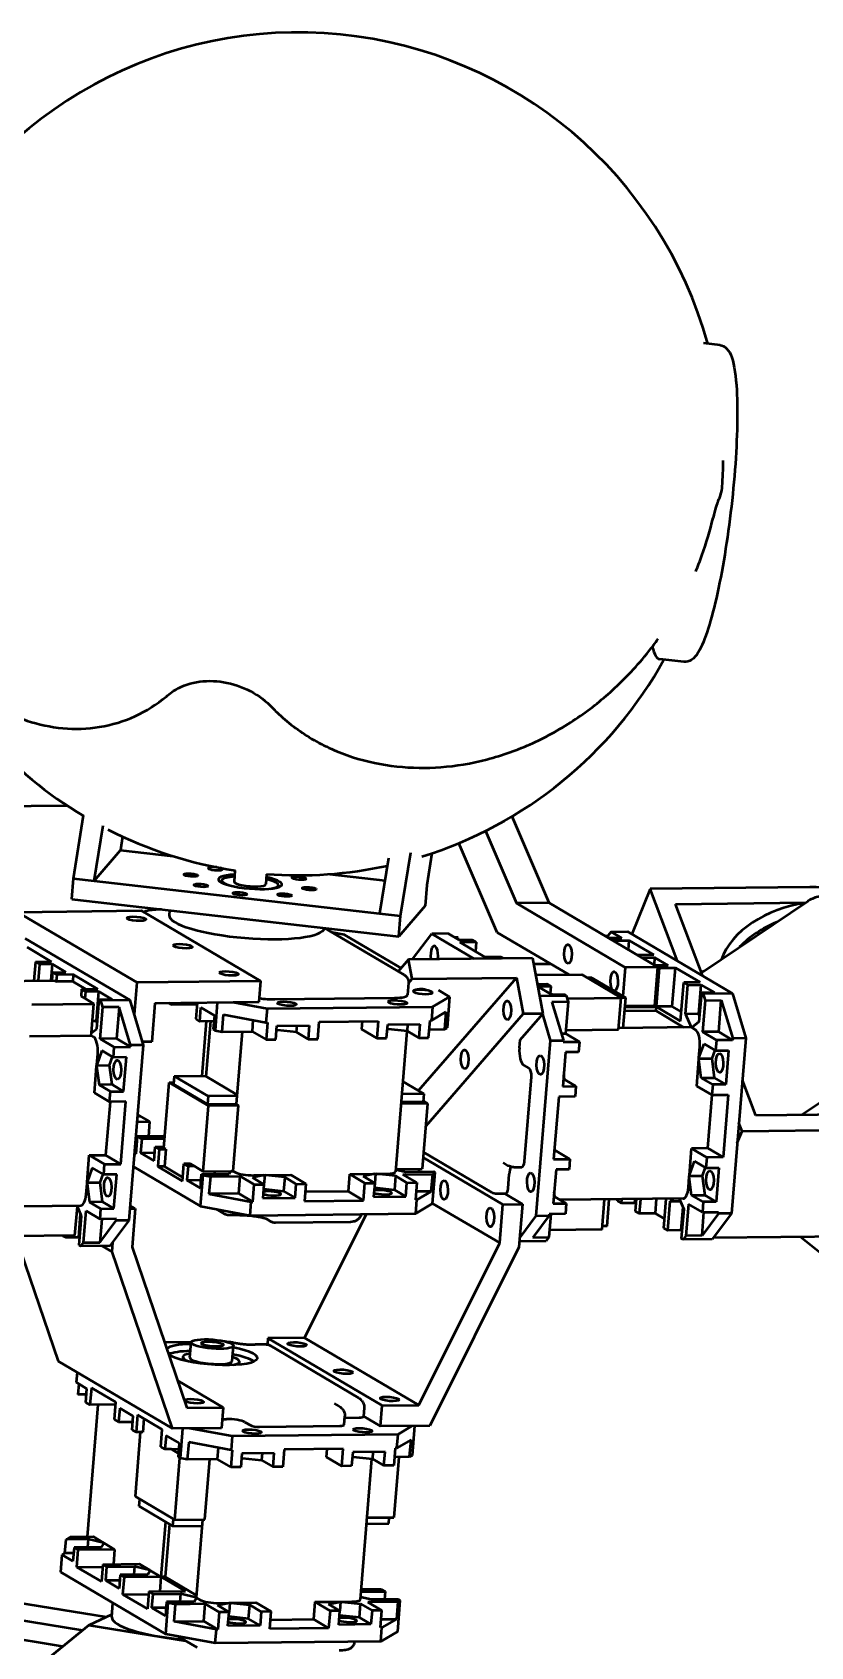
# Model space of a CAD drawing. Header units: millimetres. Extents: x 36 to 476, y 82 to 626.
# Drawn here: x 247.1 to 357, y 397.8 to 625.7 of the extents above; entities that cross this region are included whole.
import ezdxf

# ---------------------------------------------------------------- set-up
doc = ezdxf.new("R2010")
doc.units = ezdxf.units.MM
doc.header["$LTSCALE"] = 1.2
doc.layers.add('Visible (ISO)', color=7, linetype='Continuous', lineweight=50)

msp = doc.modelspace()

# ---------------------------------------------------------------- linework, layer by layer
at = {"layer": 'Visible (ISO)'}
for p, q in [((344.2, 581.56), (341.86, 581.83)), ((339.08, 536.86), (335.68, 537.24)), ((252.07, 516.54), (214.17, 516.11)), ((252.92, 506.29), (254.37, 515.24)), ((255.87, 505.95), (257.13, 513.75)), ((311.09, 512.99), (315.47, 502.78)), ((320.07, 502.83), (314.84, 515.04)), ((259.87, 512.19), (259.56, 510.28)), ((312.74, 498.68), (307.34, 511.27)), ((255.87, 505.95), (259.56, 510.28)), ((259.56, 510.28), (267.02, 509.43)), ((297.42, 509.14), (296.15, 501.34)), ((299.1, 501), (300.55, 509.95)), ((303.53, 509.84), (302.8, 505.33)), ((252.68, 503.36), (252.92, 506.29)), ((252.92, 506.29), (255.87, 505.95)), ((255.87, 505.95), (296.15, 501.34)), ((273.86, 505.99), (273.84, 505.7)), ((275.73, 507.41), (275.6, 505.85)), ((280.2, 506.9), (280.09, 505.48)), ((289.1, 506.9), (296.91, 506.01)), ((281.83, 505.34), (281.81, 505.05)), ((302.8, 505.33), (302.56, 502.41)), ((334.34, 504.81), (331.75, 498.43)), ((356.88, 505.07), (334.34, 504.81)), ((338.2, 494.62), (334.34, 504.81)), ((245.01, 501.55), (262.49, 501.75)), ((261.9, 491.58), (245.01, 501.55)), ((252.68, 503.36), (298.86, 498.08)), ((262.49, 501.75), (279.38, 491.78)), ((265.37, 501.91), (264.56, 501.9)), ((266.49, 501.78), (266.44, 501.1)), ((302.56, 502.41), (298.86, 498.08)), ((320.07, 502.83), (315.47, 502.78)), ((315.47, 502.78), (330.83, 493.71)), ((335.43, 493.77), (320.07, 502.83)), ((337.93, 502.66), (356.29, 502.87)), ((341.78, 492.51), (337.93, 502.66)), ((341.9, 493.21), (356.61, 503.08)), ((299.59, 492.68), (288.43, 499.27)), ((296.15, 501.34), (299.1, 501)), ((298.86, 498.08), (299.1, 501)), ((260.94, 489.09), (246.12, 497.83)), ((291.19, 498.35), (289.45, 498.67)), ((299.18, 493.63), (291.19, 498.35)), ((300.81, 494.88), (303.52, 498.49)), ((305.82, 498.51), (303.52, 498.49)), ((303.52, 498.49), (309.5, 494.95)), ((305.82, 498.51), (307.35, 497.61)), ((307.22, 497.95), (306.79, 497.94)), ((307.2, 497.7), (307.22, 497.95)), ((307.35, 497.61), (309.19, 497.63)), ((309.76, 497.29), (307.46, 497.27)), ((307.46, 497.27), (310.94, 495.22)), ((309.19, 497.63), (309.76, 497.29)), ((309.76, 497.29), (309.66, 495.97)), ((322.85, 492.71), (312.74, 498.68)), ((327.95, 498.18), (328.38, 498.19)), ((328.38, 498.19), (328.36, 497.94)), ((328.82, 498.77), (328.38, 498.19)), ((330.35, 497.87), (328.51, 497.85)), ((328.51, 497.85), (329.08, 497.51)), ((328.82, 498.77), (331.12, 498.8)), ((328.82, 498.77), (330.35, 497.87)), ((329.08, 497.51), (331.38, 497.54)), ((331.12, 498.8), (345.94, 490.05)), ((331.27, 496.22), (331.38, 497.54)), ((331.38, 497.54), (334.86, 495.49)), ((249.85, 494.52), (246.38, 496.57)), ((300.24, 494.85), (298.78, 493.16)), ((317.72, 495.05), (300.24, 494.85)), ((300.75, 492.11), (300.24, 494.85)), ((300.81, 494.86), (300.81, 494.88)), ((310.94, 495.22), (313.24, 495.24)), ((313.24, 495.24), (313.64, 495)), ((317.72, 495.05), (319.17, 487.19)), ((334.86, 495.49), (332.56, 495.46)), ((332.56, 495.46), (333.13, 495.12)), ((333.13, 495.12), (334.97, 495.14)), ((334.97, 495.14), (334.89, 494.09)), ((334.97, 495.14), (336.87, 494.02)), ((247.55, 494.5), (247.34, 491.85)), ((247.55, 494.5), (249.85, 494.52)), ((248.13, 494.16), (247.55, 494.5)), ((248.13, 494.16), (247.94, 491.86)), ((249.97, 494.18), (248.13, 494.16)), ((249.78, 491.88), (249.97, 494.18)), ((249.94, 491.88), (250.03, 493.03)), ((251.87, 493.05), (249.97, 494.18)), ((250.03, 493.03), (251.87, 493.05)), ((250.61, 492.69), (250.03, 493.03)), ((250.53, 491.72), (250.61, 492.69)), ((252.91, 492.72), (250.61, 492.69)), ((252.91, 492.72), (252.83, 491.75)), ((256.38, 490.67), (252.91, 492.72)), ((300.75, 492.11), (315.47, 492.28)), ((301.62, 476.34), (315.47, 492.28)), ((315.47, 492.28), (316.41, 487.16)), ((320.31, 494.21), (317.88, 494.18)), ((318.16, 492.66), (324.67, 492.73)), ((330.24, 489.44), (324.67, 492.73)), ((326.11, 492.26), (325.47, 492.25)), ((330.88, 489.45), (326.11, 492.26)), ((330.83, 493.71), (330.5, 489.67)), ((335.43, 493.77), (330.83, 493.71)), ((334.98, 488.31), (335.43, 493.77)), ((336.87, 494.02), (335.03, 494)), ((335.03, 494), (335.61, 493.66)), ((335.61, 493.66), (335.16, 488.2)), ((335.61, 493.66), (337.91, 493.68)), ((337.46, 488.23), (337.91, 493.68)), ((337.91, 493.68), (341.38, 491.63)), ((241.51, 491.79), (250.25, 491.88)), ((250.25, 491.88), (250.53, 491.72)), ((252.83, 491.75), (250.53, 491.72)), ((252.83, 491.75), (254.68, 490.65)), ((254.08, 490.64), (254, 489.67)), ((254.08, 490.64), (256.38, 490.67)), ((254.66, 490.3), (254.08, 490.64)), ((254.58, 489.33), (254.66, 490.3)), ((256.5, 490.32), (254.66, 490.3)), ((256.16, 486.21), (256.5, 490.32)), ((258.4, 489.2), (256.5, 490.32)), ((261.54, 487.08), (261.9, 491.58)), ((279.38, 491.78), (261.9, 491.58)), ((279.14, 488.85), (279.38, 491.78)), ((300.23, 491.56), (300.09, 489.85)), ((300.23, 491.51), (300.75, 492.11)), ((306.01, 489.6), (304.46, 490.51)), ((318.4, 491.37), (319.76, 491.39)), ((320.34, 491.05), (318.5, 491.03)), ((318.5, 491.03), (320.4, 489.91)), ((319.76, 491.39), (320.34, 491.05)), ((320.25, 489.99), (320.26, 490.07)), ((320.26, 490.07), (320.34, 491.05)), ((320.26, 490.07), (320.54, 489.91)), ((338.64, 486.15), (339.08, 491.61)), ((341.38, 491.63), (339.08, 491.61)), ((339.08, 491.61), (339.66, 491.27)), ((339.32, 487.15), (339.66, 491.27)), ((339.66, 491.27), (341.5, 491.29)), ((341.5, 491.29), (341.16, 487.17)), ((341.56, 490.15), (341.22, 486.03)), ((341.5, 491.29), (343.4, 490.17)), ((343.4, 490.17), (341.56, 490.15)), ((341.56, 490.15), (341.8, 490)), ((345.94, 490.05), (341.8, 490)), ((341.8, 490), (342.08, 489.08)), ((345.94, 490.05), (347.84, 483.72)), ((247.07, 488.5), (255.81, 488.6)), ((254, 489.67), (254.58, 489.33)), ((255.81, 488.6), (254.58, 489.33)), ((255.48, 484.48), (255.81, 488.6)), ((256.22, 485.06), (256.56, 489.18)), ((256.56, 489.18), (258.4, 489.2)), ((256.8, 489.04), (256.56, 489.18)), ((256.71, 483.65), (257.07, 488.12)), ((260.94, 489.09), (256.8, 489.04)), ((257.07, 488.12), (256.8, 489.04)), ((259.37, 488.14), (257.07, 488.12)), ((259.37, 488.14), (259.01, 483.68)), ((260.99, 482.74), (259.37, 488.14)), ((262.83, 482.76), (260.94, 489.09)), ((264.42, 488.69), (263.98, 483.23)), ((264.42, 488.69), (279.14, 488.85)), ((266.36, 488.71), (266.71, 488.5)), ((266.71, 488.5), (266.73, 488.71)), ((266.71, 488.5), (270.36, 488.54)), ((270.38, 488.75), (270.19, 486.45)), ((270.76, 486.11), (270.92, 488.05)), ((270.92, 488.05), (272.82, 486.93)), ((273.23, 488.79), (272.91, 484.84)), ((275.48, 488.81), (280.26, 487.92)), ((280.26, 487.92), (280.1, 485.97)), ((280.26, 487.92), (303.62, 488.18)), ((281.33, 489.23), (298.25, 489.42)), ((303.62, 488.18), (303.47, 486.24)), ((303.62, 488.18), (306.01, 489.6)), ((306.01, 489.6), (305.66, 485.22)), ((318.7, 489.74), (322.48, 489.78)), ((320.4, 489.91), (322.24, 489.93)), ((322.76, 488.86), (320.46, 488.84)), ((320.46, 488.84), (322.08, 483.43)), ((322.24, 489.93), (322.48, 489.78)), ((322.76, 488.86), (322.39, 484.4)), ((322.48, 489.78), (322.76, 488.86)), ((322.61, 489.36), (330.24, 489.44)), ((329.87, 484.96), (330.24, 489.44)), ((330.88, 489.45), (330.24, 489.44)), ((330.53, 485.17), (330.88, 489.45)), ((330.77, 488.13), (335.21, 488.18)), ((334.98, 488.31), (330.78, 488.26)), ((335.16, 488.2), (334.98, 488.31)), ((337.46, 488.23), (335.16, 488.2)), ((335.16, 487.59), (335.21, 488.18)), ((335.21, 488.18), (338.64, 486.15)), ((338.75, 487.47), (337.46, 488.23)), ((342.08, 489.08), (341.71, 484.62)), ((342.08, 489.08), (344.38, 489.11)), ((344.01, 484.65), (344.38, 489.11)), ((344.38, 489.11), (346, 483.7)), ((255.62, 486.2), (256.16, 486.21)), ((256.29, 485.9), (256.16, 486.21)), ((270.19, 486.45), (270.76, 486.11)), ((272.76, 486.13), (270.76, 486.11)), ((271.09, 478.4), (271.72, 486.12)), ((272.27, 486.12), (271.63, 478.33)), ((272.82, 486.93), (272.67, 484.99)), ((273.93, 484.65), (274.12, 487.09)), ((274.12, 487.09), (280.1, 485.97)), ((278.27, 486.31), (278.14, 484.7)), ((280.1, 485.97), (280.31, 485.97)), ((280.31, 485.97), (280.11, 483.54)), ((281.49, 483.55), (281.65, 485.5)), ((281.65, 485.5), (286.2, 485.55)), ((284.42, 484.57), (284.5, 485.54)), ((286.2, 485.55), (286.04, 483.61)), ((287.42, 483.62), (287.62, 486.06)), ((287.62, 486.06), (295.95, 486.15)), ((293.69, 486.13), (293.6, 484.99)), ((295.95, 486.15), (295.75, 483.72)), ((297.13, 483.73), (297.29, 485.68)), ((297.29, 485.68), (301.84, 485.73)), ((300.06, 484.74), (300.14, 485.71)), ((301.84, 485.73), (301.68, 483.78)), ((316.41, 487.16), (302.66, 471.33)), ((303.06, 483.8), (303.26, 486.23)), ((303.26, 486.23), (303.47, 486.24)), ((303.47, 486.24), (305.51, 487.44)), ((305.51, 487.44), (305.31, 485.01)), ((315.98, 483.53), (319.17, 487.19)), ((319.17, 487.19), (316.41, 487.16)), ((319.12, 487.14), (320.24, 483.41)), ((335.16, 487.59), (330.72, 487.54)), ((339.11, 485.26), (335.16, 487.59)), ((341.16, 487.17), (339.32, 487.15)), ((339.32, 487.15), (340.12, 485.28)), ((341.22, 486.03), (340.2, 485.23)), ((341.16, 487.17), (341.29, 486.87)), ((246.71, 484.02), (255.45, 484.12)), ((255.45, 484.12), (255.48, 484.48)), ((255.74, 483.95), (255.45, 484.12)), ((255.48, 484.48), (256.22, 485.06)), ((259.01, 483.68), (256.71, 483.65)), ((258.68, 482.49), (256.71, 483.65)), ((259.01, 483.68), (260.98, 482.52)), ((263.98, 483.23), (262.7, 483.22)), ((272.67, 484.99), (272.91, 484.84)), ((272.91, 484.84), (273.93, 484.65)), ((273.93, 484.65), (278.14, 484.7)), ((276.75, 484.69), (275.91, 474.43)), ((278.14, 484.7), (280.11, 483.54)), ((280.11, 483.54), (281.49, 483.55)), ((281.71, 484.85), (281.59, 484.86)), ((281.71, 484.85), (281.59, 484.85)), ((284.42, 484.57), (281.71, 484.85)), ((286.04, 483.61), (284.42, 484.57)), ((286.04, 483.61), (287.42, 483.62)), ((293.6, 484.99), (295.75, 483.72)), ((295.75, 483.72), (297.13, 483.73)), ((297.35, 485.03), (297.23, 485.04)), ((297.35, 485.03), (297.23, 485.03)), ((300.06, 484.74), (297.35, 485.03)), ((299.99, 484.75), (298.37, 464.88)), ((301.68, 483.78), (300.06, 484.74)), ((301.68, 483.78), (303.06, 483.8)), ((303.16, 484.98), (305.31, 485.01)), ((305.31, 485.01), (305.66, 485.22)), ((315.89, 482.36), (315.98, 483.53)), ((320.24, 483.41), (318.22, 458.67)), ((320.24, 483.41), (322.08, 483.43)), ((321.79, 484.39), (322.39, 484.4)), ((322.08, 483.43), (322.06, 483.21)), ((322.06, 483.21), (324.36, 483.24)), ((322.39, 484.4), (324.36, 483.24)), ((322.43, 484.88), (329.87, 484.96)), ((324.36, 483.24), (324.24, 481.78)), ((340.12, 485.28), (329.89, 485.16)), ((340.2, 485.23), (340.12, 485.28)), ((340.74, 484.91), (340.2, 485.23)), ((344.01, 484.65), (341.71, 484.62)), ((341.71, 484.62), (343.68, 483.46)), ((343.68, 483.46), (343.56, 482)), ((345.98, 483.48), (343.68, 483.46)), ((345.98, 483.48), (344.01, 484.65)), ((347.84, 483.72), (345.82, 458.99)), ((346, 483.7), (345.98, 483.48)), ((347.84, 483.72), (346, 483.7)), ((256.93, 481.99), (256.22, 479.99)), ((256.22, 479.99), (256.35, 481.55)), ((258.56, 481.03), (256.93, 481.99)), ((258.03, 479.93), (258.45, 481.1)), ((258.56, 481.03), (258.68, 482.49)), ((260.4, 481.05), (258.56, 481.03)), ((258.68, 482.49), (260.98, 482.52)), ((260, 476.23), (260.4, 481.05)), ((260.81, 458.02), (262.83, 482.76)), ((260.98, 482.52), (260.99, 482.74)), ((262.83, 482.76), (260.99, 482.74)), ((322.4, 481.76), (322.01, 476.94)), ((324.24, 481.78), (322.4, 481.76)), ((341.21, 480.76), (341.22, 480.95)), ((341.21, 480.87), (343.03, 480.89)), ((341.22, 480.95), (341.94, 482.96)), ((341.22, 480.95), (341.35, 482.51)), ((341.94, 482.96), (343.56, 482)), ((343.45, 482.06), (343.03, 480.89)), ((343.03, 480.89), (343.38, 478.16)), ((343.56, 482), (345.4, 482.02)), ((345.4, 482.02), (345.01, 477.2)), ((255.89, 476.02), (256.2, 479.79)), ((256.2, 479.79), (256.22, 479.99)), ((256.2, 479.79), (256.54, 477.17)), ((256.21, 479.9), (258.03, 479.93)), ((258.38, 477.19), (258.03, 479.93)), ((317.26, 479.5), (316.5, 479.95)), ((340.9, 476.98), (341.21, 480.76)), ((341.54, 478.13), (341.21, 480.76)), ((258.38, 477.19), (256.54, 477.17)), ((256.54, 477.17), (258.16, 476.21)), ((260, 476.23), (258.38, 477.19)), ((265.69, 468.22), (266.44, 477.47)), ((266.44, 477.47), (267.09, 477.48)), ((272.01, 474.19), (266.44, 477.47)), ((267.16, 478.36), (267.07, 477.24)), ((267.07, 477.24), (271.84, 474.42)), ((267.16, 478.36), (271.5, 478.41)), ((271.93, 475.54), (267.16, 478.36)), ((271.5, 478.41), (276.02, 475.74)), ((299.41, 477.64), (302.38, 475.89)), ((316.59, 466.32), (317.57, 478.3)), ((322.01, 476.94), (323.85, 476.96)), ((322.22, 477.92), (322.09, 477.91)), ((322.22, 477.92), (322.14, 478.56)), ((323.85, 476.96), (322.22, 477.92)), ((323.85, 476.96), (323.73, 475.5)), ((343.05, 475.72), (340.9, 476.98)), ((341.54, 478.13), (343.38, 478.16)), ((343.17, 477.18), (341.54, 478.13)), ((343.17, 477.18), (343.05, 475.72)), ((345.01, 477.2), (343.17, 477.18)), ((343.38, 478.16), (345.01, 477.2)), ((349.24, 472.83), (347.35, 477.8)), ((355.71, 472.91), (362.61, 477.53)), ((255.89, 476.02), (258.04, 474.75)), ((258.09, 474.75), (257.47, 467.23)), ((258.04, 474.75), (258.16, 476.21)), ((260.34, 474.78), (258.04, 474.75)), ((258.16, 476.21), (260, 476.23)), ((259.62, 465.96), (260.34, 474.78)), ((271.25, 464.93), (272.01, 474.19)), ((271.93, 475.54), (271.84, 474.42)), ((271.84, 474.42), (275.92, 474.47)), ((276.01, 475.59), (271.93, 475.54)), ((276.24, 474.23), (272.01, 474.19)), ((275.49, 464.98), (276.24, 474.23)), ((275.91, 474.43), (276.24, 474.23)), ((302.92, 474.54), (299.16, 474.49)), ((299.18, 474.74), (302.29, 474.77)), ((302.38, 475.89), (299.27, 475.86)), ((302.92, 474.54), (302.16, 465.29)), ((302.38, 475.89), (302.29, 474.77)), ((302.3, 474.9), (302.92, 474.54)), ((321.43, 475.47), (320.71, 466.66)), ((323.73, 475.5), (321.43, 475.47)), ((342.48, 468.2), (343.09, 475.72)), ((343.05, 475.72), (345.35, 475.74)), ((345.35, 475.74), (344.63, 466.93)), ((261.95, 471.94), (263.67, 471.96)), ((262.18, 472.84), (262, 472.55)), ((262.03, 472.93), (262.11, 472.88)), ((262.03, 472.9), (262.11, 472.88)), ((262.11, 472.88), (262.18, 472.84)), ((262.18, 472.84), (263.67, 471.96)), ((263.67, 471.96), (263.5, 469.86)), ((347.31, 470.62), (346.86, 471.79)), ((369.02, 473.06), (349.24, 472.83)), ((261.97, 469.51), (261.75, 469.5)), ((261.79, 467.41), (261.99, 469.85)), ((265.82, 469.89), (261.99, 469.85)), ((261.99, 469.85), (262.57, 469.51)), ((262.57, 469.51), (262.41, 467.56)), ((265.8, 469.54), (262.57, 469.51)), ((346.63, 468.96), (347.31, 470.62)), ((347.31, 470.62), (369.84, 470.88)), ((254.87, 463.43), (255.17, 467.21)), ((255.17, 467.21), (257.47, 467.23)), ((257.32, 465.94), (255.17, 467.21)), ((257.47, 467.23), (259.62, 465.96)), ((261.59, 467.53), (261.79, 467.41)), ((262.41, 467.56), (264.4, 467.58)), ((262.41, 467.56), (264.31, 466.44)), ((264.31, 466.44), (264.47, 468.39)), ((264.47, 468.39), (265.7, 468.4)), ((264.47, 468.39), (265.05, 468.05)), ((265.05, 468.05), (264.85, 465.61)), ((265.05, 468.05), (265.97, 468.06)), ((265.97, 468.06), (265.69, 468.22)), ((265.97, 468.06), (265.77, 465.62)), ((302.36, 467.65), (311.99, 461.96)), ((320.81, 467.95), (320.86, 467.95)), ((320.86, 467.95), (323.01, 466.68)), ((339.87, 464.4), (340.18, 468.17)), ((342.48, 468.2), (340.18, 468.17)), ((340.18, 468.17), (342.33, 466.9)), ((344.63, 466.93), (342.48, 468.2)), ((255.58, 465.43), (254.87, 463.43)), ((257.21, 464.48), (255.58, 465.43)), ((257.21, 464.48), (257.32, 465.94)), ((257.32, 465.94), (259.62, 465.96)), ((261.43, 465.59), (270.88, 460.01)), ((265.77, 465.62), (264.85, 465.61)), ((264.85, 465.61), (268.32, 463.56)), ((268.36, 464.09), (265.77, 465.62)), ((268.32, 463.56), (268.52, 465.99)), ((269.44, 466.01), (268.52, 465.99)), ((268.52, 465.99), (269.1, 465.65)), ((269.1, 465.65), (268.94, 463.71)), ((270.02, 465.67), (269.1, 465.65)), ((269.44, 466.01), (270.02, 465.67)), ((270.02, 465.67), (271.25, 464.93)), ((271.25, 464.93), (275.14, 464.98)), ((272.89, 464.55), (272.93, 464.95)), ((274.89, 464.58), (275.14, 464.98)), ((275.14, 464.98), (275.49, 464.98)), ((275.49, 464.98), (275.77, 464.81)), ((298.4, 465.24), (302.16, 465.29)), ((298.4, 465.21), (299.86, 464.86)), ((301.75, 464.88), (301.78, 465.28)), ((302.3, 466.92), (313.54, 460.28)), ((313.57, 466.18), (314.31, 465.74)), ((315.07, 465.54), (316.22, 465.55)), ((321.05, 465.2), (320.66, 460.38)), ((320.71, 466.66), (323.01, 466.68)), ((322.89, 465.22), (321.05, 465.2)), ((323.01, 466.68), (322.89, 465.22)), ((339.87, 464.4), (340.58, 466.4)), ((340.58, 466.4), (342.21, 465.44)), ((342.1, 465.51), (341.68, 464.33)), ((342.33, 466.9), (342.21, 465.44)), ((342.21, 465.44), (344.05, 465.46)), ((344.63, 466.93), (342.33, 466.9)), ((344.05, 465.46), (343.65, 460.64)), ((254.72, 461.68), (254.85, 463.24)), ((254.85, 463.24), (254.87, 463.43)), ((254.85, 463.24), (255.19, 460.61)), ((254.86, 463.35), (256.68, 463.37)), ((256.68, 463.37), (257.1, 464.54)), ((257.03, 460.63), (256.68, 463.37)), ((259.05, 464.5), (257.21, 464.48)), ((258.65, 459.68), (259.05, 464.5)), ((268.94, 463.71), (270.93, 463.73)), ((268.94, 463.71), (270.84, 462.59)), ((270.84, 462.59), (271, 464.53)), ((270.88, 460.01), (271.24, 464.39)), ((271, 464.53), (274.89, 464.58)), ((271, 464.53), (271.24, 464.39)), ((271.24, 464.39), (272.26, 464.2)), ((272.26, 464.2), (272.06, 461.77)), ((272.26, 464.2), (276.47, 464.25)), ((276.27, 461.81), (276.47, 464.25)), ((276.47, 464.25), (278.44, 463.09)), ((279.85, 464.4), (278.19, 464.06)), ((278.19, 464.06), (279.82, 463.1)), ((278.24, 460.65), (278.44, 463.09)), ((278.38, 464.38), (279.85, 464.4)), ((278.44, 463.09), (279.82, 463.1)), ((279.82, 463.1), (279.66, 461.15)), ((279.92, 464.4), (279.82, 463.1)), ((279.85, 464.4), (280.04, 464.4)), ((280.04, 464.4), (283.6, 464.44)), ((282.75, 464.11), (280.04, 464.4)), ((282.75, 464.11), (282.59, 462.16)), ((284.37, 463.15), (282.75, 464.11)), ((285.75, 463.17), (283.6, 464.44)), ((284.21, 461.21), (284.37, 463.15)), ((284.37, 463.15), (285.75, 463.17)), ((285.75, 463.17), (285.55, 460.74)), ((291.73, 462.1), (291.93, 464.53)), ((291.93, 464.53), (295.49, 464.57)), ((291.93, 464.53), (294.08, 463.26)), ((295.49, 464.57), (293.83, 464.24)), ((293.83, 464.24), (295.46, 463.28)), ((293.88, 460.83), (294.08, 463.26)), ((294.08, 463.26), (295.46, 463.28)), ((295.46, 463.28), (295.3, 461.33)), ((295.4, 462.64), (298.23, 462.34)), ((295.56, 464.57), (295.46, 463.28)), ((295.49, 464.57), (295.68, 464.58)), ((295.68, 464.58), (297.15, 464.59)), ((298.39, 464.29), (295.68, 464.58)), ((298.39, 464.29), (298.23, 462.34)), ((300.01, 463.33), (298.39, 464.29)), ((299.42, 464.51), (303.64, 464.56)), ((301.39, 463.35), (299.42, 464.51)), ((299.85, 461.38), (300.01, 463.33)), ((299.86, 464.86), (303.75, 464.9)), ((300.01, 463.33), (301.39, 463.35)), ((301.39, 463.35), (301.19, 460.91)), ((303.44, 462.12), (303.64, 464.56)), ((303.63, 460.38), (303.99, 464.76)), ((303.64, 464.56), (303.99, 464.76)), ((303.99, 464.76), (303.75, 464.9)), ((311.2, 463.33), (311.2, 463.33)), ((314.27, 462.54), (314.43, 464.53)), ((339.73, 462.64), (339.85, 464.2)), ((339.85, 464.2), (339.87, 464.4)), ((340.19, 461.58), (339.85, 464.2)), ((339.86, 464.31), (341.68, 464.33)), ((341.68, 464.33), (342.03, 461.6)), ((257.03, 460.63), (255.19, 460.61)), ((255.19, 460.61), (256.81, 459.65)), ((258.65, 459.68), (257.03, 460.63)), ((276.27, 461.81), (272.06, 461.77)), ((272.06, 461.77), (278.03, 460.65)), ((278.24, 460.65), (276.27, 461.81)), ((277.87, 458.7), (278.03, 460.65)), ((278.03, 460.65), (278.24, 460.65)), ((279.66, 461.15), (284.21, 461.21)), ((279.77, 462.46), (282.59, 462.16)), ((282.59, 462.16), (284.21, 461.21)), ((285.55, 460.74), (293.88, 460.83)), ((291.73, 462.1), (285.66, 462.03)), ((293.88, 460.83), (291.73, 462.1)), ((295.3, 461.33), (299.85, 461.38)), ((298.23, 462.34), (299.85, 461.38)), ((301.19, 460.91), (301.4, 460.91)), ((301.24, 458.97), (301.4, 460.91)), ((301.24, 458.97), (303.63, 460.38)), ((303.44, 462.12), (301.29, 462.1)), ((301.4, 460.91), (303.44, 462.12)), ((303.63, 460.42), (313.1, 454.83)), ((313.9, 461.76), (312.75, 461.75)), ((313.07, 462.22), (313.07, 462.22)), ((313.85, 461.76), (316.3, 460.32)), ((320.66, 460.38), (322.5, 460.4)), ((320.87, 461.36), (320.74, 461.36)), ((320.87, 461.36), (320.79, 462.01)), ((322.5, 460.4), (320.87, 461.36)), ((338.98, 461.1), (321.65, 460.9)), ((322.5, 460.4), (322.38, 458.94)), ((327.57, 456.72), (327.91, 460.97)), ((328.25, 457.21), (328.55, 460.98)), ((329.73, 460.79), (329.74, 460.99)), ((330.3, 460.45), (329.73, 460.79)), ((330.3, 460.45), (330.35, 461)), ((332.14, 460.47), (330.3, 460.45)), ((332.19, 461.02), (332.14, 460.47)), ((332.29, 460.38), (332.14, 460.47)), ((332.34, 461.02), (332.2, 459.33)), ((332.95, 461.03), (332.78, 458.99)), ((335.08, 459.01), (335.25, 461.05)), ((336.25, 456.94), (336.59, 461.07)), ((336.83, 456.6), (337.16, 460.71)), ((337.64, 461.08), (337.16, 460.71)), ((337.16, 460.71), (338.58, 460.73)), ((338.42, 461.09), (339.07, 459.59)), ((340.19, 461.58), (342.03, 461.6)), ((341.82, 460.62), (340.19, 461.58)), ((341.82, 460.62), (341.7, 459.16)), ((343.65, 460.64), (341.82, 460.62)), ((342.03, 461.6), (343.65, 460.64)), ((236.65, 459.94), (253.98, 460.13)), ((253.14, 455.87), (253.48, 459.99)), ((253.57, 459.77), (253.46, 459.76)), ((253.48, 459.99), (253.49, 460.13)), ((254.06, 458.63), (253.48, 459.99)), ((253.67, 455.65), (253.93, 458.93)), ((253.73, 454.51), (254.06, 458.63)), ((254.36, 454.89), (254.73, 459.36)), ((254.73, 459.36), (256.69, 458.19)), ((256.93, 458.2), (256.66, 454.92)), ((256.69, 458.19), (256.81, 459.65)), ((258.99, 458.22), (256.69, 458.19)), ((256.81, 459.65), (258.65, 459.68)), ((258.97, 458), (258.99, 458.22)), ((260.95, 459.69), (261.66, 459.7)), ((261.66, 459.7), (260.98, 460.09)), ((261.66, 459.7), (261.21, 454.24)), ((270.88, 460.01), (277.87, 458.7)), ((274.3, 458.9), (273.14, 459.59)), ((276.41, 458.76), (274.88, 458.75)), ((277.87, 458.7), (301.24, 458.97)), ((280.86, 457.82), (280.2, 458.22)), ((294.25, 458.89), (285.54, 441.45)), ((313.1, 454.83), (313.54, 460.28)), ((313.54, 460.28), (316.3, 460.32)), ((316.3, 460.32), (315.81, 454.24)), ((318.22, 458.67), (315.92, 455.61)), ((320.06, 458.69), (317.75, 455.61)), ((318.22, 458.67), (320.06, 458.69)), ((320.31, 458.92), (320.05, 455.64)), ((320.08, 458.91), (320.06, 458.69)), ((322.38, 458.94), (320.08, 458.91)), ((332.78, 458.99), (332.2, 459.33)), ((335.08, 459.01), (332.78, 458.99)), ((336.36, 458.26), (335.08, 459.01)), ((338.94, 459.89), (338.67, 456.62)), ((339.07, 459.59), (338.73, 455.47)), ((339.73, 460.32), (339.36, 455.86)), ((341.7, 459.16), (339.73, 460.32)), ((341.66, 455.88), (341.93, 459.16)), ((343.98, 458.97), (341.66, 455.88)), ((341.7, 459.16), (344, 459.18)), ((345.82, 458.99), (343.11, 455.38)), ((344, 459.18), (343.98, 458.97)), ((345.82, 458.99), (343.98, 458.97)), ((253.14, 455.87), (244.4, 455.78)), ((251.45, 455.86), (251.83, 455.63)), ((251.84, 455.86), (251.83, 455.63)), ((256.66, 454.92), (258.97, 458)), ((258.11, 454.41), (260.81, 458.02)), ((260.81, 458.02), (258.97, 458)), ((292.05, 457.79), (281.45, 457.67)), ((327.57, 456.72), (320.13, 456.63)), ((328.25, 457.21), (327.61, 457.2)), ((336.83, 456.6), (336.25, 456.94)), ((338.67, 456.62), (336.83, 456.6)), ((338.82, 456.53), (338.67, 456.62)), ((339.36, 455.86), (338.97, 455.33)), ((341.66, 455.88), (339.36, 455.86)), ((244.77, 455.78), (250.76, 438.14)), ((251.83, 455.63), (253.67, 455.65)), ((253.67, 455.65), (253.81, 455.57)), ((253.73, 454.51), (253.97, 454.37)), ((253.97, 454.37), (254.36, 454.89)), ((258.11, 454.41), (253.97, 454.37)), ((254.36, 454.89), (256.66, 454.92)), ((258.4, 453.59), (257.03, 454.4)), ((258.4, 453.59), (258.51, 454.96)), ((266.89, 428.62), (258.4, 453.59)), ((261.21, 454.24), (268.92, 431.56)), ((301.67, 431.93), (313.1, 454.83)), ((315.81, 454.24), (303.22, 429.03)), ((315.87, 455.07), (319.65, 455.11)), ((317.75, 455.61), (320.05, 455.64)), ((320.05, 455.64), (319.65, 455.11)), ((338.97, 455.33), (338.73, 455.47)), ((343.11, 455.38), (338.97, 455.33)), ((363.72, 455.78), (343.24, 455.55)), ((363.53, 449.27), (355.53, 455.69)), ((269.55, 440.85), (265.78, 440.8)), ((269.37, 438.66), (269.54, 440.8)), ((274.48, 440.9), (274.43, 440.9)), ((275.35, 438.17), (275.52, 440.31)), ((280.12, 440.49), (278.58, 440.48)), ((280.39, 441.39), (280.32, 440.48)), ((285.54, 441.45), (280.39, 441.39)), ((280.39, 441.39), (296.52, 431.87)), ((293.16, 432.98), (280.7, 440.34)), ((285.54, 441.45), (301.67, 431.93)), ((266.89, 428.62), (250.76, 438.14)), ((268.37, 438.74), (268.35, 438.45)), ((276.34, 438.09), (276.32, 437.8)), ((253.43, 436.56), (253.32, 435.16)), ((274.07, 431.62), (267.6, 435.44)), ((254.84, 434.26), (253.32, 435.16)), ((253.67, 434.95), (253.55, 433.44)), ((254.78, 433.45), (253.55, 433.44)), ((254.68, 432.31), (254.84, 434.26)), ((255.46, 434.4), (255.26, 431.97)), ((258.93, 432.35), (255.46, 434.4)), ((255.26, 431.97), (254.68, 432.31)), ((254.91, 413.37), (256.43, 431.98)), ((258.91, 432.01), (255.26, 431.97)), ((258.73, 429.92), (258.93, 432.35)), ((259.47, 431.52), (259.31, 429.58)), ((261.37, 430.4), (259.47, 431.52)), ((268.92, 431.56), (274.07, 431.62)), ((274.07, 431.62), (273.83, 428.7)), ((290.44, 431.79), (289.77, 432.19)), ((293.96, 431.55), (293.86, 430.33)), ((296.28, 428.95), (296.52, 431.87)), ((296.52, 431.87), (301.67, 431.93)), ((259.31, 429.58), (258.73, 429.92)), ((259.31, 429.58), (261.3, 429.6)), ((261.21, 428.46), (261.37, 430.4)), ((261.79, 428.12), (261.21, 428.46)), ((261.99, 430.55), (261.79, 428.12)), ((265.46, 428.5), (261.99, 430.55)), ((262.86, 430.03), (262.71, 428.13)), ((265.26, 426.06), (265.46, 428.5)), ((273.83, 428.7), (266.89, 428.62)), ((268.32, 428.64), (267.98, 424.46)), ((275.33, 427.54), (269.38, 428.65)), ((273.94, 429.97), (274.53, 429.98)), ((277.13, 429.54), (277.9, 429.09)), ((279.21, 428.87), (290.52, 429)), ((291.13, 429.15), (291.23, 430.37)), ((291.36, 430.17), (293.25, 430.19)), ((293.86, 430.38), (296.28, 428.95)), ((303.22, 429.03), (296.28, 428.95)), ((300.73, 429), (298.7, 427.8)), ((301.07, 429.01), (300.73, 424.83)), ((261.67, 419.04), (262.41, 428.12)), ((262.71, 428.13), (261.79, 428.12)), ((266, 427.67), (265.84, 425.72)), ((267.9, 426.55), (266, 427.67)), ((267.74, 424.6), (267.9, 426.55)), ((269.2, 426.7), (269, 424.27)), ((275.17, 425.59), (269.2, 426.7)), ((275.33, 427.54), (275.17, 425.59)), ((298.7, 427.8), (275.33, 427.54)), ((298.7, 427.8), (298.54, 425.85)), ((300.58, 427.06), (298.54, 425.85)), ((300.38, 424.63), (300.58, 427.06)), ((265.84, 425.72), (265.26, 426.06)), ((266.76, 425.73), (265.84, 425.72)), ((266.76, 425.73), (267.83, 425.75)), ((267.78, 425.13), (266.76, 425.73)), ((267.24, 415.75), (267.95, 424.48)), ((267.98, 424.46), (267.74, 424.6)), ((269, 424.27), (267.98, 424.46)), ((273.21, 424.32), (269, 424.27)), ((271.47, 415.8), (272.17, 424.31)), ((273.34, 425.93), (273.21, 424.32)), ((275.18, 423.16), (273.21, 424.32)), ((275.38, 425.59), (275.17, 425.59)), ((275.18, 423.16), (275.38, 425.59)), ((276.72, 425.12), (276.56, 423.17)), ((276.67, 424.48), (276.78, 424.47)), ((276.78, 424.47), (276.67, 424.47)), ((281.27, 425.17), (276.72, 425.12)), ((276.78, 424.47), (279.49, 424.18)), ((279.57, 425.15), (279.49, 424.18)), ((279.49, 424.18), (281.11, 423.22)), ((281.11, 423.22), (281.27, 425.17)), ((282.69, 425.67), (282.49, 423.24)), ((291.02, 425.77), (282.69, 425.67)), ((288.67, 424.6), (288.76, 425.74)), ((290.82, 423.33), (288.67, 424.6)), ((290.82, 423.33), (291.02, 425.77)), ((292.36, 425.3), (292.2, 423.35)), ((292.42, 424.65), (292.3, 424.64)), ((292.31, 424.66), (292.42, 424.65)), ((296.91, 425.35), (292.36, 425.3)), ((292.42, 424.65), (295.13, 424.36)), ((293.45, 404.5), (295.07, 424.37)), ((295.21, 425.33), (295.13, 424.36)), ((295.13, 424.36), (296.75, 423.4)), ((296.75, 423.4), (296.91, 425.35)), ((298.33, 425.85), (298.13, 423.42)), ((298.84, 424.61), (298.15, 416.1)), ((300.38, 424.63), (298.23, 424.6)), ((298.54, 425.85), (298.33, 425.85)), ((300.73, 424.83), (300.38, 424.63)), ((276.56, 423.17), (275.18, 423.16)), ((282.49, 423.24), (281.11, 423.22)), ((292.2, 423.35), (290.82, 423.33)), ((298.13, 423.42), (296.75, 423.4)), ((261.67, 419.04), (267.24, 415.75)), ((262.21, 417.68), (262.29, 418.67)), ((262.21, 417.68), (266.98, 414.87)), ((265.32, 407.69), (265.95, 415.48)), ((266.48, 415.17), (265.87, 407.7)), ((266.98, 414.87), (267.06, 415.86)), ((266.98, 414.87), (271.06, 414.92)), ((267.24, 415.75), (271.47, 415.8)), ((271.13, 415.8), (270.23, 404.79)), ((294.32, 415.18), (297.43, 415.22)), ((294.39, 416.06), (298.15, 416.1)), ((297.43, 415.22), (297.5, 416.09)), ((251.72, 411.04), (251.88, 412.99)), ((251.88, 412.99), (252.47, 413.34)), ((255.01, 413.02), (251.88, 412.99)), ((252.47, 413.34), (255.69, 413.38)), ((255.01, 413.02), (254.91, 411.88)), ((257.18, 412.5), (255.01, 413.02)), ((255.69, 413.38), (257.18, 412.5)), ((257.18, 412.5), (257.26, 412.45)), ((251.13, 408.37), (251.33, 410.81)), ((251.72, 411.04), (251.33, 410.81)), ((252.86, 409.91), (251.33, 410.81)), ((252.95, 411.05), (251.72, 411.04)), ((253.02, 411.86), (252.86, 409.91)), ((256.91, 411.9), (253.02, 411.86)), ((253.59, 411.52), (253.02, 411.86)), ((253.39, 409.08), (253.59, 411.52)), ((258.74, 411.57), (253.59, 411.52)), ((256.91, 411.9), (257.26, 412.45)), ((257.26, 412.45), (258.74, 411.57)), ((258.74, 411.57), (258.57, 409.48)), ((265.95, 399.63), (251.13, 408.37)), ((253.39, 409.08), (257.04, 409.12)), ((256.87, 407.03), (253.39, 409.08)), ((257.07, 409.46), (256.87, 407.03)), ((257.07, 409.46), (262.22, 409.52)), ((257.64, 409.12), (257.07, 409.46)), ((257.48, 407.18), (257.64, 409.12)), ((257.64, 409.12), (261.53, 409.17)), ((259.54, 408), (259.38, 406.06)), ((263.43, 408.05), (259.54, 408)), ((260.12, 407.66), (259.54, 408)), ((261.53, 409.17), (261.44, 408.02)), ((263.7, 408.64), (261.53, 409.17)), ((262.22, 409.52), (263.7, 408.64)), ((263.43, 408.05), (263.78, 408.6)), ((263.7, 408.64), (263.78, 408.6)), ((263.78, 408.6), (265.27, 407.72)), ((226.51, 407.09), (257.57, 402.05)), ((259.48, 407.2), (257.48, 407.18)), ((259.38, 406.06), (257.48, 407.18)), ((259.92, 405.23), (260.12, 407.66)), ((265.27, 407.72), (260.12, 407.66)), ((263.59, 405.61), (268.74, 405.67)), ((265.27, 407.72), (265.1, 405.63)), ((265.87, 407.7), (265.32, 407.69)), ((268.74, 405.67), (265.32, 407.69)), ((265.87, 407.7), (270.26, 405.11)), ((293.56, 405.95), (296.34, 405.98)), ((296.34, 405.98), (296.92, 405.64)), ((224.42, 405.01), (254.21, 400.18)), ((258.35, 402.01), (258.51, 404.02)), ((259.92, 405.23), (263.56, 405.27)), ((263.39, 403.18), (259.92, 405.23)), ((263.59, 405.61), (263.39, 403.18)), ((264.17, 405.27), (263.59, 405.61)), ((264.01, 403.32), (264.17, 405.27)), ((264.17, 405.27), (268.06, 405.32)), ((266.07, 404.15), (265.91, 402.2)), ((265.95, 399.63), (266.31, 404.01)), ((269.96, 404.19), (266.07, 404.15)), ((266.31, 404.01), (266.07, 404.15)), ((267.33, 403.82), (266.31, 404.01)), ((267.13, 401.38), (267.33, 403.82)), ((271.54, 403.87), (267.33, 403.82)), ((268.06, 405.32), (267.96, 404.17)), ((270.23, 404.79), (268.06, 405.32)), ((270.31, 404.75), (269.96, 404.19)), ((270.23, 404.79), (270.31, 404.75)), ((270.31, 404.75), (270.85, 404.43)), ((271.34, 401.43), (271.54, 403.87)), ((273.51, 402.7), (271.54, 403.87)), ((273.27, 403.68), (274.93, 404.01)), ((274.89, 402.72), (273.27, 403.68)), ((273.45, 404), (274.93, 404.01)), ((274.99, 404.01), (274.89, 402.72)), ((274.93, 404.01), (275.11, 404.02)), ((275.11, 404.02), (278.67, 404.06)), ((275.11, 404.02), (277.82, 403.73)), ((277.66, 401.78), (277.82, 403.73)), ((277.82, 403.73), (279.44, 402.77)), ((278.67, 404.06), (280.82, 402.79)), ((287, 404.15), (286.8, 401.72)), ((287, 404.15), (290.56, 404.19)), ((289.15, 402.88), (287, 404.15)), ((288.91, 403.86), (290.56, 404.19)), ((290.53, 402.9), (288.91, 403.86)), ((290.63, 404.19), (290.53, 402.9)), ((290.56, 404.19), (290.75, 404.19)), ((290.75, 404.19), (292.22, 404.21)), ((290.75, 404.19), (293.46, 403.91)), ((293.3, 401.96), (293.46, 403.91)), ((293.46, 403.91), (295.08, 402.95)), ((294.93, 404.48), (293.47, 404.83)), ((293.54, 405.61), (296.92, 405.64)), ((298.71, 404.17), (294.5, 404.13)), ((294.5, 404.13), (296.46, 402.96)), ((298.82, 404.52), (294.93, 404.48)), ((296.92, 405.64), (296.82, 404.5)), ((298.71, 404.17), (298.51, 401.74)), ((298.7, 400), (299.06, 404.38)), ((299.06, 404.38), (298.71, 404.17)), ((298.82, 404.52), (299.06, 404.38)), ((255.09, 400.9), (258.38, 402.43)), ((266, 403.35), (264.01, 403.32)), ((265.91, 402.2), (264.01, 403.32)), ((267.13, 401.38), (271.34, 401.43)), ((273.1, 400.27), (267.13, 401.38)), ((271.34, 401.43), (273.31, 400.27)), ((273.51, 402.7), (273.31, 400.27)), ((274.89, 402.72), (273.51, 402.7)), ((274.73, 400.77), (274.89, 402.72)), ((277.66, 401.78), (274.84, 402.08)), ((279.29, 400.82), (277.66, 401.78)), ((279.44, 402.77), (279.29, 400.82)), ((280.82, 402.79), (279.44, 402.77)), ((280.63, 400.35), (280.82, 402.79)), ((280.73, 401.65), (286.8, 401.72)), ((286.8, 401.72), (288.95, 400.45)), ((289.15, 402.88), (288.95, 400.45)), ((290.53, 402.9), (289.15, 402.88)), ((290.37, 400.95), (290.53, 402.9)), ((293.3, 401.96), (290.48, 402.26)), ((294.92, 401), (293.3, 401.96)), ((295.08, 402.95), (294.92, 401)), ((296.46, 402.96), (295.08, 402.95)), ((296.26, 400.53), (296.46, 402.96)), ((296.36, 401.71), (298.51, 401.74)), ((298.51, 401.74), (296.47, 400.53)), ((251.4, 397.89), (242.24, 399.37)), ((242.5, 390.61), (255.09, 400.9)), ((255.09, 400.9), (268.74, 398.69)), ((272.95, 398.32), (265.95, 399.63)), ((270.38, 397.72), (267.7, 399.3)), ((272.95, 398.32), (273.1, 400.27)), ((273.31, 400.27), (273.1, 400.27)), ((279.29, 400.82), (274.73, 400.77)), ((288.95, 400.45), (280.63, 400.35)), ((294.92, 401), (290.37, 400.95)), ((296.47, 400.53), (296.26, 400.53)), ((296.31, 398.58), (296.47, 400.53)), ((298.7, 400), (296.31, 398.58)), ((296.31, 398.58), (272.95, 398.32))]:
    msp.add_line(p, q, dxfattribs=at)
for radius, start, end in [(60, 15.4927, 153.081), (60, 356.0788, 359.5916), (59, 204.5361, 239.1006), (59, 287.2183, 331.0507), (59, 242.8997, 261.3116), (59, 265.6728, 282.3302)]:
    msp.add_arc((284.65, 565.73), radius, start, end, dxfattribs=at)
for centre, major_axis, ratio, start_param, end_param in [((284.65, 565.73), (59.86, -4.1), 0.291014, 6.1623, 6.283185), ((338.24, 559.6), (-2.56, -22.35), 0.148079, 5.90209, 6.283185), ((272.96, 507.67), (0.997, -0.081), 0.212513, 1.393983, 7.071306), ((277.86, 505.81), (4.49, -0.37), 0.212513, 2.094395, 7.330383), ((277.85, 505.66), (-3.99, 0.33), 0.212513, 5.309795, 7.036455), ((277.85, 505.66), (3.99, -0.33), 0.212513, 5.529915, 7.256575), ((277.85, 505.66), (-2.24, 0.18), 0.212513, 0, 3.141593), ((353.81, 497.52), (10.29, 3.9), 0.628217, 0.338961, 1.042904), ((354.64, 495.34), (-10.29, -3.9), 0.628217, 4.333869, 5.799356), ((277.4, 500.21), (-10.96, 0.89), 0.212513, 0, 3.126145), ((355.19, 493.88), (10.29, 3.9), 0.628217, 1.62234, 2.2277), ((303.87, 495.42), (-0.02, 1.35), 0.391908, 4.309392, 8.256978), ((302.25, 490.27), (1.35, -0.11), 0.212513, 2.783098, 8.792795), ((301.55, 490.1), (1.33, 0.24), 0.371173, 0.335463, 1.9347), ((280.18, 489.91), (-2.99, 0.24), 0.212513, 1.250926, 1.98348), ((297.1, 490.1), (2.99, -0.24), 0.212513, 5.125073, 6.283185), ((255.58, 482), (-0.02, 2), 0.391908, 4.479293, 6.050089), ((340.58, 482.96), (-0.02, 2), 0.391908, 4.479293, 6.050089), ((316.65, 481.9), (0.02, -2), 0.391908, 4.479293, 6.050089), ((317.18, 478.53), (-0.011, 1), 0.391908, 4.479296, 6.050089), ((302.13, 473.83), (-0.02, 1.35), 0.391908, 5.499805, 5.900303), ((315.2, 464.08), (0.02, -2), 0.391908, 3.853011, 4.479293), ((315.06, 466.54), (0.011, -1), 0.391823, 6.282844, 6.283323), ((316.21, 466.55), (0.011, -1), 0.391908, 0, 1.3377), ((277.61, 464.83), (-1.99, 0.16), 0.212513, 0.412684, 1.98348), ((296.38, 465.05), (1.99, -0.16), 0.212513, 5.125073, 6.283185), ((338.96, 463.1), (0.02, -2), 0.391908, 0, 1.3377), ((253.96, 462.13), (0.02, -2), 0.391908, 0, 1.3377), ((280.86, 461.82), (1.35, -0.11), 0.212513, 3.700993, 8.865378), ((296.5, 461.99), (1.35, -0.11), 0.212513, 3.700993, 8.865378), ((312.74, 462.75), (0.011, -1), 0.391823, 6.282844, 6.283323), ((313.89, 462.76), (0.011, -1), 0.391908, 0, 1.3377), ((272.41, 439.1), (-6.48, 0.53), 0.212513, 5.192118, 6.081502), ((272.41, 439.1), (-6.48, 0.53), 0.212513, 0.385393, 4.23266), ((272.33, 438.12), (-6.48, 0.53), 0.212513, 5.192118, 5.906745), ((272.36, 438.41), (-3.99, 0.33), 0.212513, 5.560451, 6.948241), ((272.33, 438.12), (-3.99, 0.33), 0.212513, 0, 0.139292), ((272.36, 438.41), (-2.99, 0.24), 0.212513, 0, 3.141593), ((272.36, 438.41), (3.99, -0.33), 0.212513, 5.618129, 7.00592), ((272.33, 438.12), (6.48, -0.53), 0.212513, 0.361525, 1.091068), ((272.33, 438.12), (3.99, -0.33), 0.212513, 6.143893, 6.283185), ((292.96, 431.63), (-0.996, 0.081), 0.212677, 3.141642, 3.142058), ((275.29, 429.52), (-1.99, 0.16), 0.212513, 3.554276, 5.125073), ((278.82, 429.1), (-0.997, 0.081), 0.212513, 0.412687, 1.98348), ((290.14, 429.23), (0.997, -0.081), 0.212513, 5.125076, 6.283185), ((292.13, 429.71), (-1.99, 0.16), 0.212513, 5.125073, 5.205084), ((290.24, 430.45), (-0.996, 0.081), 0.212677, 3.141642, 3.142058), ((292.86, 430.42), (0.997, -0.081), 0.212513, 5.125076, 6.283185), ((272.69, 404.45), (1.99, -0.16), 0.212513, 3.554276, 5.125073), ((291.45, 404.66), (1.99, -0.16), 0.212513, 5.125073, 6.283185), ((269.31, 401.11), (-10.96, 0.89), 0.212513, 0, 1.51171), ((275.93, 401.43), (1.35, -0.11), 0.212513, 3.700993, 8.865378), ((291.57, 401.61), (1.35, -0.11), 0.212513, 3.700993, 8.865378)]:
    msp.add_ellipse(centre, major_axis=major_axis, ratio=ratio, start_param=start_param, end_param=end_param, dxfattribs=at)
for centre, major_axis, ratio in [((269.51, 506.77), (0.997, -0.081), 0.212513), ((284.77, 506.32), (0.997, -0.081), 0.212513), ((270.94, 505.3), (0.997, -0.081), 0.212513), ((276.43, 504.13), (0.997, -0.081), 0.212513), ((282.75, 503.95), (0.997, -0.081), 0.212513), ((286.21, 504.85), (0.997, -0.081), 0.212513), ((261.83, 500.59), (-1.35, 0.11), 0.212513), ((268.36, 496.73), (-1.35, 0.11), 0.212513), ((322.73, 495.63), (0.02, -1.35), 0.391908), ((274.89, 492.88), (-1.35, 0.11), 0.212513), ((329.26, 491.78), (0.02, -1.35), 0.391908), ((283.05, 488.6), (-1.35, 0.11), 0.212513), ((298.69, 488.78), (-1.35, 0.11), 0.212513), ((314.17, 487.68), (0.02, -1.35), 0.391908), ((308.15, 480.75), (0.02, -1.35), 0.391908), ((318.83, 479.96), (-0.02, 1.35), 0.391908), ((344.13, 480.24), (-0.02, 1.35), 0.391908), ((259.12, 479.28), (0.02, -1.35), 0.391908), ((342.78, 463.69), (-0.02, 1.35), 0.391908), ((257.77, 462.72), (0.02, -1.35), 0.391908), ((305.26, 462.32), (-0.02, 1.35), 0.391908), ((317.48, 463.4), (-0.02, 1.35), 0.391908), ((311.78, 458.46), (-0.02, 1.35), 0.391908), ((272.53, 440.56), (-2.99, 0.24), 0.212513), ((272.53, 440.56), (-1.59, 0.13), 0.212513), ((284.5, 440.52), (1.35, -0.11), 0.212513), ((291.03, 436.66), (1.35, -0.11), 0.212513), ((297.56, 432.81), (1.35, -0.11), 0.212513), ((269.96, 432.5), (-1.35, 0.11), 0.212513), ((278.12, 428.21), (-1.35, 0.11), 0.212513), ((293.76, 428.39), (-1.35, 0.11), 0.212513)]:
    msp.add_ellipse(centre, major_axis=major_axis, ratio=ratio, dxfattribs=at)
for points, knots in [([(344.2, 581.56), (344.56, 581.52), (344.89, 581.33), (345.49, 580.76), (345.68, 580.33), (346.23, 578.73), (346.44, 577.2), (346.64, 573.6), (346.66, 571.71), (346.54, 567.6), (346.42, 565.38), (346.04, 560.82), (345.78, 558.48), (345.18, 553.9), (344.82, 551.67), (344.05, 547.5), (343.63, 545.58), (342.76, 542.23), (342.3, 540.81), (341.36, 538.51), (340.96, 537.68), (339.89, 536.95), (339.49, 536.81), (339.08, 536.86)], [0.298679, 0.298679, 0.298679, 0.298679, 0.410601, 0.410601, 0.600049, 0.600049, 1.010223, 1.010223, 1.341455, 1.341455, 1.665541, 1.665541, 1.98792, 1.98792, 2.310149, 2.310149, 2.633531, 2.633531, 2.96151, 2.96151, 3.314145, 3.314145, 3.440272, 3.440272, 3.440272, 3.440272]), ([(343.93, 559.56), (343.84, 559.38), (343.73, 559.08), (343.48, 558.27), (343.35, 557.76), (343.22, 557.19)], [0, 0, 0, 0, 0.1948198, 0.1948198, 0.3938549, 0.3938549, 0.3938549, 0.3938549]), ([(340.77, 549.63), (341.08, 550.37), (341.37, 551.12), (342.28, 553.65), (342.8, 555.43), (343.22, 557.19)], [20.8182666, 20.8182666, 20.8182666, 20.8182666, 21.0702526, 21.0702526, 21.6662089, 21.6662089, 21.6662089, 21.6662089]), ([(304.78, 522), (306.9, 522.16), (309.1, 522.52), (313.48, 523.66), (315.66, 524.44), (319.87, 526.35), (321.89, 527.49), (325.68, 530.02), (327.44, 531.42), (330.82, 534.5), (332.55, 536.35), (334.59, 538.93), (335.03, 539.51), (335.46, 540.1)], [15.840902, 15.840902, 15.840902, 15.840902, 16.547634, 16.547634, 17.254367, 17.254367, 17.9611, 17.9611, 18.667832, 18.667832, 19.468639, 19.468639, 19.694153, 19.694153, 19.694153, 19.694153]), ([(266.21, 532.13), (266.48, 532.36), (266.77, 532.57), (267.95, 533.33), (269.07, 533.77), (271.53, 534.22), (272.87, 534.21), (275.39, 533.79), (276.71, 533.35), (279.09, 532.1), (280.14, 531.29), (280.95, 530.45)], [1.51842, 1.51842, 1.51842, 1.51842, 1.648117, 1.648117, 2.030641, 2.030641, 2.413164, 2.413164, 2.801014, 2.801014, 3.188864, 3.188864, 3.188864, 3.188864]), ([(245.82, 528.75), (247.39, 528.19), (249.06, 527.78), (252.49, 527.36), (254.24, 527.36), (257.71, 527.81), (259.41, 528.26), (262.64, 529.61), (264.17, 530.51), (265.77, 531.76), (265.99, 531.94), (266.21, 532.13)], [6.030157, 6.030157, 6.030157, 6.030157, 6.69817, 6.69817, 7.366183, 7.366183, 8.034196, 8.034196, 8.702209, 8.702209, 8.811624, 8.811624, 8.811624, 8.811624]), ([(280.95, 530.45), (281.18, 530.2), (281.41, 529.97), (283.1, 528.34), (284.75, 527.08), (288.35, 524.95), (290.3, 524.08), (294.35, 522.77), (296.46, 522.33), (300.67, 521.87), (302.77, 521.85), (304.78, 522)], [13.059435, 13.059435, 13.059435, 13.059435, 13.16885, 13.16885, 13.836863, 13.836863, 14.504876, 14.504876, 15.172889, 15.172889, 15.840902, 15.840902, 15.840902, 15.840902]), ([(360.4, 503.29), (360.22, 503.42), (360.03, 503.52), (359.58, 503.69), (359.32, 503.74), (358.78, 503.78), (358.51, 503.76), (357.97, 503.68), (357.7, 503.61), (357.19, 503.41), (356.94, 503.29), (356.67, 503.12), (356.64, 503.1), (356.61, 503.08)], [3.169679, 3.169679, 3.169679, 3.169679, 3.411574, 3.411574, 3.725733, 3.725733, 4.039892, 4.039892, 4.354052, 4.354052, 4.668211, 4.668211, 4.712389, 4.712389, 4.712389, 4.712389]), ([(262.85, 501.53), (262.85, 501.54), (262.86, 501.54), (262.98, 501.62), (263.08, 501.66), (263.32, 501.76), (263.45, 501.79), (263.72, 501.84), (263.86, 501.86), (264.15, 501.89), (264.31, 501.9), (264.5, 501.9), (264.53, 501.9), (264.56, 501.9)], [3.8076535, 3.8076535, 3.8076535, 3.8076535, 3.8107416, 3.8107416, 3.9700065, 3.9700065, 4.201629, 4.201629, 4.4332515, 4.4332515, 4.6648741, 4.6648741, 4.712389, 4.712389, 4.712389, 4.712389]), ([(299.59, 492.68), (299.64, 492.66), (299.68, 492.63), (299.78, 492.55), (299.83, 492.51), (299.94, 492.41), (300, 492.34), (300.1, 492.18), (300.15, 492.08), (300.23, 491.84), (300.24, 491.7), (300.23, 491.56), (300.23, 491.56), (300.23, 491.56)], [6.2831853, 6.2831853, 6.2831853, 6.2831853, 6.3657221, 6.3657221, 6.4482588, 6.4482588, 6.5307956, 6.5307956, 6.6133323, 6.6133323, 6.6955753, 6.6955753, 6.6958691, 6.6958691, 6.6958691, 6.6958691]), ([(315.07, 465.54), (314.92, 465.53), (314.77, 465.56), (314.52, 465.64), (314.41, 465.69), (314.31, 465.74)], [0, 0, 0, 0, 0.04456485, 0.04456485, 0.07949405, 0.07949405, 0.07949405, 0.07949405]), ([(312.75, 461.75), (312.6, 461.75), (312.45, 461.77), (312.2, 461.85), (312.09, 461.9), (311.99, 461.96)], [0, 0, 0, 0, 0.04456485, 0.04456485, 0.07949406, 0.07949406, 0.07949406, 0.07949406]), ([(274.88, 458.75), (274.75, 458.75), (274.63, 458.77), (274.44, 458.83), (274.36, 458.86), (274.3, 458.9)], [0.00000395, 0.00000395, 0.00000395, 0.00000395, 0.03906982, 0.03906982, 0.06310376, 0.06310376, 0.06310376, 0.06310376]), ([(276.41, 458.76), (276.68, 458.77), (276.96, 458.76), (277.56, 458.73), (277.87, 458.7), (278.48, 458.63), (278.77, 458.59), (279.29, 458.49), (279.51, 458.44), (279.87, 458.34), (280, 458.3), (280.16, 458.24), (280.2, 458.22), (280.2, 458.22), (280.2, 458.22), (280.2, 458.22)], [4.712389, 4.712389, 4.712389, 4.712389, 4.99234, 4.99234, 5.283232, 5.283232, 5.573648, 5.573648, 5.85108, 5.85108, 6.094802, 6.094802, 6.277151, 6.277151, 6.277972, 6.277972, 6.277972, 6.277972]), ([(293.54, 458.88), (293.52, 458.81), (293.5, 458.74), (293.42, 458.54), (293.34, 458.41), (293.14, 458.2), (293.03, 458.1), (292.77, 457.94), (292.63, 457.88), (292.34, 457.81), (292.2, 457.79), (292.05, 457.79)], [0.0218893, 0.0218893, 0.0218893, 0.0218893, 0.044019, 0.044019, 0.0874168, 0.0874168, 0.1317046, 0.1317046, 0.1786099, 0.1786099, 0.2223174, 0.2223174, 0.2223174, 0.2223174]), ([(281.45, 457.67), (281.32, 457.66), (281.19, 457.68), (281, 457.75), (280.93, 457.78), (280.86, 457.82)], [0.00000395, 0.00000395, 0.00000395, 0.00000395, 0.03906982, 0.03906982, 0.06310384, 0.06310384, 0.06310384, 0.06310384]), ([(275.7, 440.75), (275.86, 440.72), (276.03, 440.69), (276.4, 440.63), (276.6, 440.6), (277, 440.55), (277.2, 440.53), (277.61, 440.5), (277.81, 440.49), (278.21, 440.48), (278.4, 440.48), (278.58, 440.48)], [0.6082428, 0.6082428, 0.6082428, 0.6082428, 0.8007535, 0.8007535, 0.9932642, 0.9932642, 1.1857749, 1.1857749, 1.3782856, 1.3782856, 1.5707963, 1.5707963, 1.5707963, 1.5707963]), ([(280.12, 440.49), (280.24, 440.5), (280.37, 440.48), (280.56, 440.41), (280.62, 440.38), (280.69, 440.35)], [0.00000226, 0.00000226, 0.00000226, 0.00000226, 0.03918643, 0.03918643, 0.06161492, 0.06161492, 0.06161492, 0.06161492]), ([(290.44, 431.79), (290.61, 431.69), (290.76, 431.56), (291, 431.28), (291.1, 431.11), (291.21, 430.79), (291.24, 430.63), (291.24, 430.44), (291.24, 430.4), (291.23, 430.37)], [0.0000368, 0.0000368, 0.0000368, 0.0000368, 0.0589297, 0.0589297, 0.1131976, 0.1131976, 0.1611418, 0.1611418, 0.1717347, 0.1717347, 0.1717347, 0.1717347]), ([(293.16, 432.98), (293.33, 432.88), (293.49, 432.75), (293.73, 432.46), (293.82, 432.3), (293.94, 431.98), (293.96, 431.82), (293.96, 431.62), (293.96, 431.59), (293.96, 431.55)], [0.0000368, 0.0000368, 0.0000368, 0.0000368, 0.0589297, 0.0589297, 0.1131976, 0.1131976, 0.1611417, 0.1611417, 0.1717347, 0.1717347, 0.1717347, 0.1717347]), ([(290.43, 397.34), (290.59, 397.34), (290.75, 397.35), (291.05, 397.37), (291.19, 397.39), (291.47, 397.43), (291.6, 397.46), (291.87, 397.55), (292.02, 397.61), (292.24, 397.78), (292.3, 397.83), (292.44, 397.99), (292.53, 398.12), (292.61, 398.36), (292.63, 398.45), (292.64, 398.54)], [1.570796, 1.570796, 1.570796, 1.570796, 1.802419, 1.802419, 2.034041, 2.034041, 2.265664, 2.265664, 2.497286, 2.497286, 2.568354, 2.568354, 2.67482, 2.67482, 2.72775, 2.72775, 2.72775, 2.72775])]:
    msp.add_open_spline(points, degree=3, knots=knots, dxfattribs=at)
for points in [[(341.9, 493.21), (341.79, 493.14), (341.69, 493.07), (341.59, 492.99)], [(274.3, 458.9), (274.3, 458.9), (274.3, 458.9), (274.3, 458.9)], [(280.86, 457.82), (280.86, 457.82), (280.86, 457.82), (280.86, 457.82)], [(292.05, 457.79), (292.05, 457.79), (292.05, 457.79), (292.05, 457.79)], [(274.48, 440.9), (274.87, 440.91), (275.27, 440.84), (275.7, 440.75)]]:
    msp.add_open_spline(points, degree=3, dxfattribs=at)

doc.saveas('drawing.dxf')
